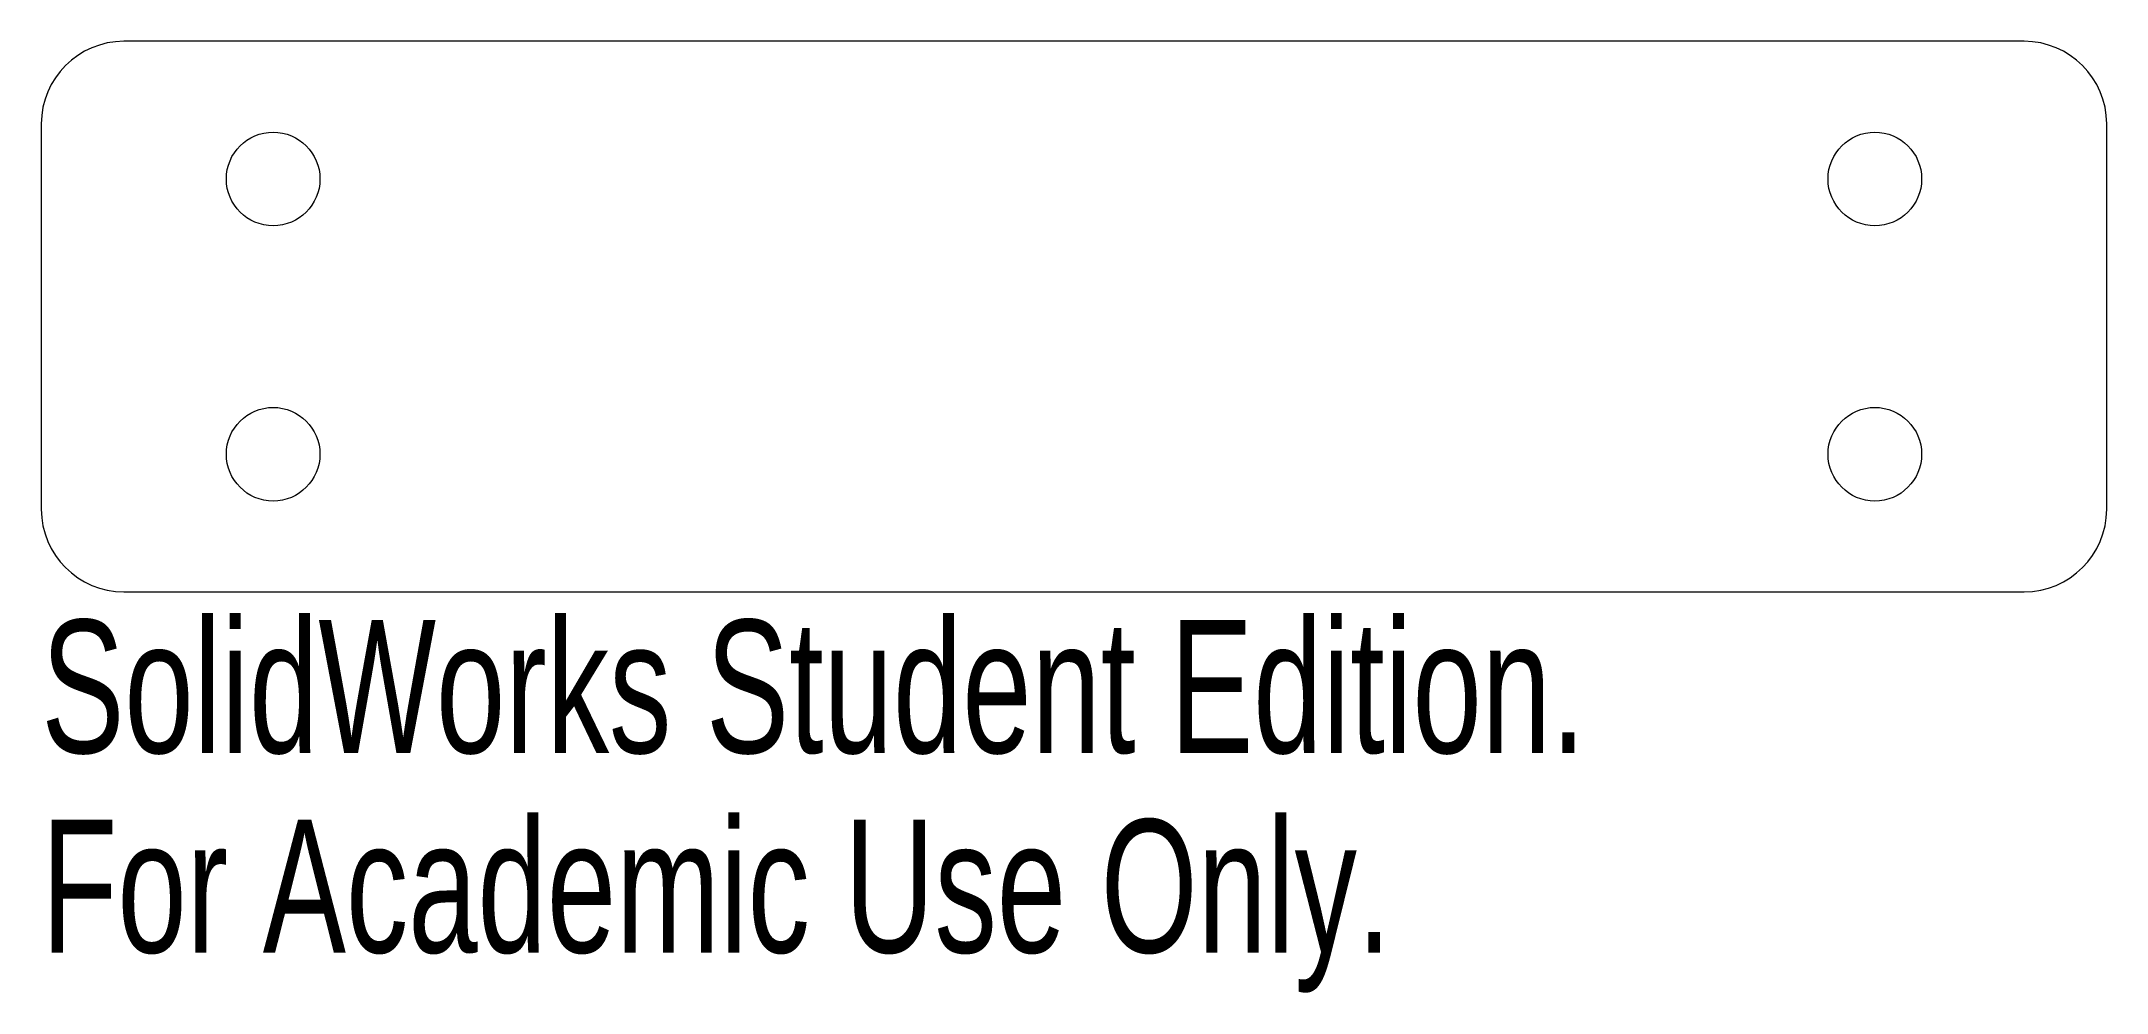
# Model space of a CAD drawing. Header units: millimetres. Extents: x 0 to 75, y -14.6 to 20.
import ezdxf

# ---------------------------------------------------------------- set-up
doc = ezdxf.new("R2010")
doc.units = ezdxf.units.MM
doc.styles.add('SLDTEXTSTYLE0', font='TXT', dxfattribs={"width": 0.7})

msp = doc.modelspace()

# ---------------------------------------------------------------- linework, layer by layer
at = {"color": 7, "linetype": 'Continuous', "lineweight": 15}
for p, q in [((72, 20), (3, 20)), ((0, 17), (0, 3)), ((75, 3), (75, 17)), ((3, 0), (72, 0))]:
    msp.add_line(p, q, dxfattribs=at)
for centre in [(8.419, 15), (66.581, 15), (8.419, 5), (66.581, 5)]:
    msp.add_circle(centre, 1.7, dxfattribs=at)
for centre, start, end in [((3, 17), 90, 180), ((72, 17), 0, 90), ((3, 3), 180, 270), ((72, 3), 270, 0)]:
    msp.add_arc(centre, 3, start, end, dxfattribs=at)

# ---------------------------------------------------------------- texts
at = {"color": 7, "linetype": 'Continuous', "char_height": 4.83362, "attachment_point": 1, "style": 'SLDTEXTSTYLE0'}
for s, insert in [('SolidWorks Student Edition.', (0, -1.02)), ('For Academic Use Only.', (0, -8.27))]:
    msp.add_mtext(s, dxfattribs=dict(at, insert=insert))

doc.saveas('drawing.dxf')
